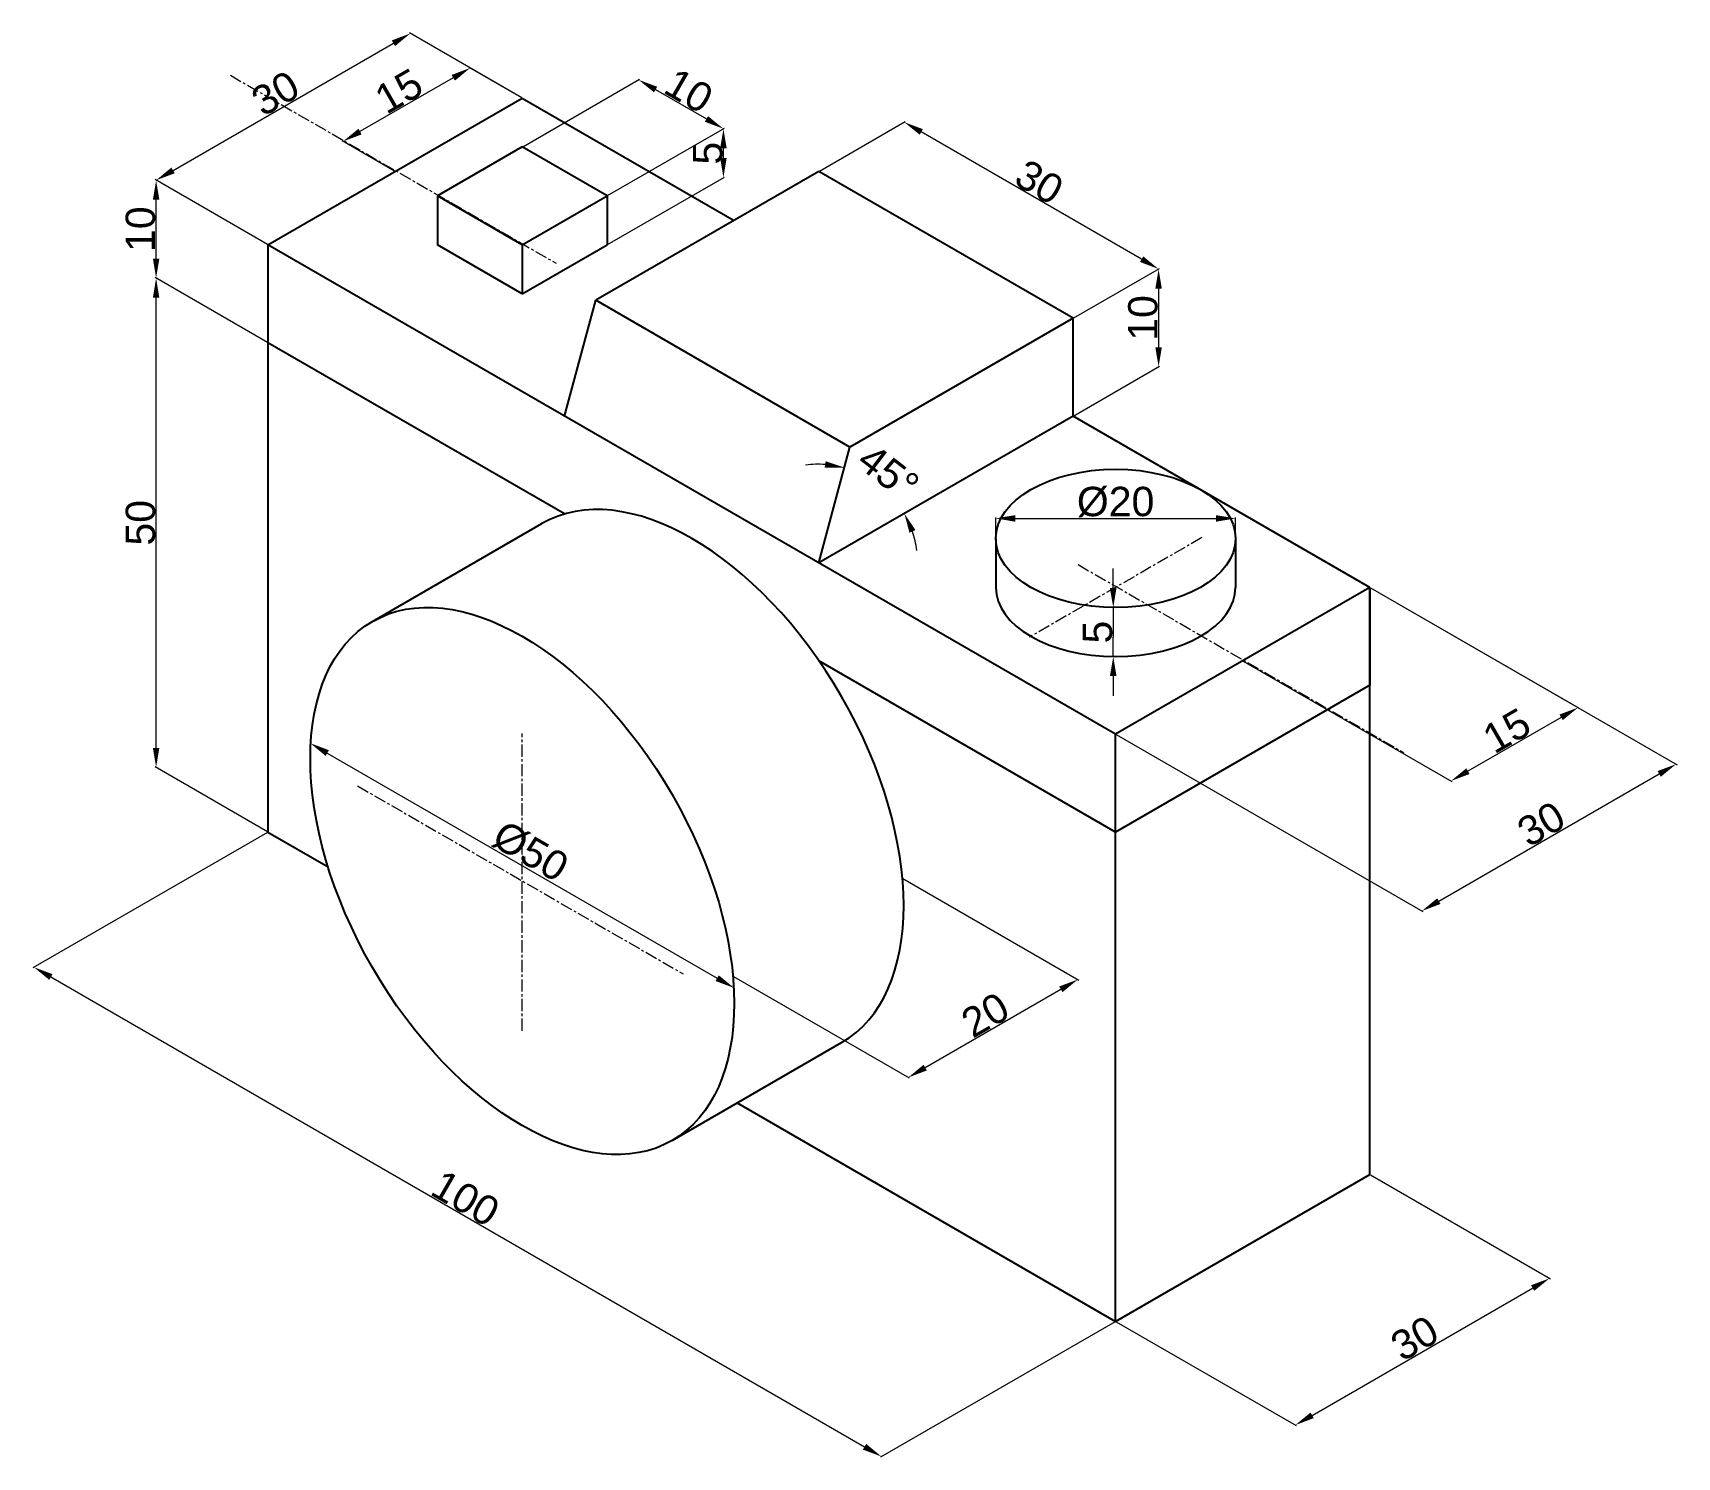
# Model space of a CAD drawing. Header units: millimetres. Extents: x -50 to 118, y -59 to 87.
import ezdxf

# ---------------------------------------------------------------- set-up
doc = ezdxf.new("R2010")
doc.units = ezdxf.units.MM
doc.header["$MEASUREMENT"] = 0
doc.linetypes.add('CENTER', pattern=[2, 1.25, -0.25, 0.25, -0.25])
doc.layers.add('AM_5', color=3, linetype='Continuous', lineweight=15)
doc.layers.add('AM_7', color=4, linetype='CENTER', lineweight=15)
doc.styles.get("Standard").update_dxf_attribs({"font": 'arial.ttf'})
doc.dimstyles.new('AM_ANSI$0', dxfattribs={"dimtxt": 3, "dimasz": 2, "dimexe": 0.1, "dimexo": 0.05, "dimgap": 0.06, "dimtad": 1, "dimtoh": 1, "dimdec": 3, "dimzin": 9, "dimdsep": 46, "dimtxsty": 'Standard', "dimcen": 0, "dimclrd": 256, "dimclre": 256, "dimclrt": 2, "dimadec": 0, "dimazin": 2, "dimtp": 0.1, "dimtm": 0.1, "dimtfac": 0.71, "dimtdec": 3, "dimtofl": 0, "dimtmove": 0, "dimatfit": 3, "dimfxl": 1, "dimtolj": 1, "dimtzin": 7, "dimlwd": -1, "dimlwe": -1, "dimarcsym": 1})
doc.dimstyles.new('AM_ANSI$2', dxfattribs={"dimtxt": 3, "dimasz": 2, "dimexe": 0.1, "dimexo": 0.05, "dimgap": 0.06, "dimtad": 1, "dimtoh": 1, "dimdec": 3, "dimzin": 9, "dimdsep": 46, "dimtxsty": 'Standard', "dimcen": 0, "dimclrd": 256, "dimclre": 256, "dimclrt": 2, "dimadec": 0, "dimazin": 2, "dimtp": 0.1, "dimtm": 0.1, "dimtfac": 0.71, "dimtdec": 3, "dimtofl": 0, "dimtmove": 0, "dimatfit": 3, "dimfxl": 1, "dimtolj": 1, "dimtzin": 7, "dimlwd": -1, "dimlwe": -1, "dimarcsym": 1})

# ---------------------------------------------------------------- blocks, each defined once
blk = doc.blocks.new('*D5')
at = {"layer": 'AM_5', "transparency": 16777216}
for p, q in [((-26.03, 4.97), (-50, -8.87)), ((-48.17, -9.81), (34.97, -57.81)), ((60.57, -45.03), (36.6, -58.87))]:
    blk.add_line(p, q, dxfattribs=at)
for points in [[(-48, -9.52), (-48.33, -10.1), (-49.9, -8.81)], [(35.14, -57.52), (34.8, -58.1), (36.7, -58.81)]]:
    blk.add_solid(points, dxfattribs=at)
at = {"layer": 'Defpoints', "color": 0, "transparency": 16777216}
for p in [(-25.98, 5), (60.62, -45), (36.7, -58.81)]:
    blk.add_point(p, dxfattribs=at)
at = {"layer": 'AM_5', "color": 2, "transparency": 16777216, "insert": (-5.8, -32.43), "char_height": 3, "attachment_point": 5, "rotation": 330}
blk.add_mtext('\\A1;100', dxfattribs=at)
blk = doc.blocks.new('*D6')
at = {"layer": 'AM_5', "transparency": 16777216}
for p, q in [((86.65, -30.03), (105.05, -40.65)), ((80.71, -54.6), (103.22, -41.6)), ((60.67, -45.03), (79.07, -55.65))]:
    blk.add_line(p, q, dxfattribs=at)
for points in [[(103.06, -41.31), (103.39, -41.88), (104.95, -40.6)], [(80.54, -54.31), (80.87, -54.88), (78.97, -55.6)]]:
    blk.add_solid(points, dxfattribs=at)
at = {"layer": 'Defpoints', "color": 0, "transparency": 16777216}
for p in [(86.6, -30), (104.95, -40.6), (60.62, -45)]:
    blk.add_point(p, dxfattribs=at)
at = {"layer": 'AM_5', "color": 2, "transparency": 16777216, "insert": (91.17, -46.72), "char_height": 3, "attachment_point": 5, "rotation": 30}
blk.add_mtext('\\A1;30', dxfattribs=at)
blk = doc.blocks.new('*D7')
at = {"layer": 'AM_5', "transparency": 16777216}
for p, q in [((56.34, 57.53), (65.11, 62.59)), ((65.01, 60.53), (65.01, 54.53)), ((56.34, 47.53), (65.11, 52.59))]:
    blk.add_line(p, q, dxfattribs=at)
for points in [[(64.68, 60.53), (65.34, 60.53), (65.01, 62.53)], [(64.68, 54.53), (65.34, 54.53), (65.01, 52.53)]]:
    blk.add_solid(points, dxfattribs=at)
at = {"layer": 'Defpoints', "color": 0, "transparency": 16777216}
for p in [(56.29, 57.5), (65.01, 52.53), (56.29, 47.5)]:
    blk.add_point(p, dxfattribs=at)
at = {"layer": 'AM_5', "color": 2, "transparency": 16777216, "insert": (63.42, 57.53), "char_height": 3, "attachment_point": 5, "rotation": 90}
blk.add_mtext('\\A1;10', dxfattribs=at)
blk = doc.blocks.new('*D8')
at = {"layer": 'AM_5', "transparency": 16777216}
for p, q in [((30.36, 72.53), (39.13, 77.59)), ((63.28, 63.53), (40.76, 76.53)), ((56.34, 57.53), (65.11, 62.59))]:
    blk.add_line(p, q, dxfattribs=at)
for points in [[(40.93, 76.82), (40.6, 76.25), (39.03, 77.53)], [(63.45, 63.82), (63.11, 63.25), (65.01, 62.53)]]:
    blk.add_solid(points, dxfattribs=at)
at = {"layer": 'Defpoints', "color": 0, "transparency": 16777216}
for p in [(39.03, 77.53), (30.31, 72.5), (56.29, 57.5)]:
    blk.add_point(p, dxfattribs=at)
at = {"layer": 'AM_5', "color": 2, "transparency": 16777216, "insert": (52.82, 71.41), "char_height": 3, "attachment_point": 5, "rotation": 330}
blk.add_mtext('\\A1;30', dxfattribs=at)
blk = doc.blocks.new('*D9')
at = {"layer": 'AM_5', "transparency": 16777216}
for p, q in [((0.05, 75.03), (11.99, 81.92)), ((13.62, 80.86), (18.82, 77.86)), ((8.71, 70.03), (20.65, 76.92))]:
    blk.add_line(p, q, dxfattribs=at)
for points in [[(13.79, 81.15), (13.46, 80.58), (11.89, 81.86)], [(18.98, 78.15), (18.65, 77.58), (20.55, 76.86)]]:
    blk.add_solid(points, dxfattribs=at)
at = {"layer": 'Defpoints', "color": 0, "transparency": 16777216}
for p in [(20.55, 76.86), (0, 75), (8.66, 70)]:
    blk.add_point(p, dxfattribs=at)
at = {"layer": 'AM_5', "color": 2, "transparency": 16777216, "insert": (17.02, 80.74), "char_height": 3, "attachment_point": 5, "rotation": 330}
blk.add_mtext('\\A1;10', dxfattribs=at)
blk = doc.blocks.new('*D10')
at = {"layer": 'AM_5', "transparency": 16777216}
for p, q in [((-0.05, 80.03), (-11.53, 86.66)), ((-35.68, 72.6), (-13.16, 85.6)), ((-26.03, 65.03), (-37.51, 71.66))]:
    blk.add_line(p, q, dxfattribs=at)
for points in [[(-13.33, 85.89), (-13, 85.31), (-11.43, 86.6)], [(-35.85, 72.89), (-35.51, 72.31), (-37.41, 71.6)]]:
    blk.add_solid(points, dxfattribs=at)
at = {"layer": 'Defpoints', "color": 0, "transparency": 16777216}
for p in [(-11.43, 86.6), (0, 80), (-25.98, 65)]:
    blk.add_point(p, dxfattribs=at)
at = {"layer": 'AM_5', "color": 2, "transparency": 16777216, "insert": (-25.22, 80.48), "char_height": 3, "attachment_point": 5, "rotation": 30}
blk.add_mtext('\\A1;30', dxfattribs=at)
blk = doc.blocks.new('*D11')
at = {"layer": 'AM_5', "transparency": 16777216}
for p, q in [((-0.05, 80.03), (-5.42, 83.13)), ((-7.05, 82.07), (-16.58, 76.57)), ((-13.04, 72.53), (-18.41, 75.63))]:
    blk.add_line(p, q, dxfattribs=at)
for points in [[(-7.22, 82.36), (-6.88, 81.78), (-5.32, 83.07)], [(-16.74, 76.86), (-16.41, 76.28), (-18.31, 75.57)]]:
    blk.add_solid(points, dxfattribs=at)
at = {"layer": 'Defpoints', "color": 0, "transparency": 16777216}
for p in [(0, 80), (-18.31, 75.57), (-12.99, 72.5)]:
    blk.add_point(p, dxfattribs=at)
at = {"layer": 'AM_5', "color": 2, "transparency": 16777216, "insert": (-12.61, 80.7), "char_height": 3, "attachment_point": 5, "rotation": 30}
blk.add_mtext('\\A1;15', dxfattribs=at)
blk = doc.blocks.new('*D12')
at = {"layer": 'AM_5', "transparency": 16777216}
for p, q in [((86.65, 29.97), (117.99, 11.88)), ((60.67, 14.97), (92.01, -3.12)), ((93.64, -2.06), (116.16, 10.94))]:
    blk.add_line(p, q, dxfattribs=at)
for points in [[(115.99, 11.23), (116.32, 10.65), (117.89, 11.94)], [(93.47, -1.77), (93.81, -2.35), (91.91, -3.06)]]:
    blk.add_solid(points, dxfattribs=at)
at = {"layer": 'Defpoints', "color": 0, "transparency": 16777216}
for p in [(86.6, 30), (60.62, 15), (117.89, 11.94)]:
    blk.add_point(p, dxfattribs=at)
at = {"layer": 'AM_5', "color": 2, "transparency": 16777216, "insert": (104.1, 5.82), "char_height": 3, "attachment_point": 5, "rotation": 30}
blk.add_mtext('\\A1;30', dxfattribs=at)
blk = doc.blocks.new('*D13')
at = {"layer": 'AM_5', "transparency": 16777216}
for p, q in [((86.65, 29.97), (107.97, 17.66)), ((73.66, 22.47), (94.98, 10.16)), ((106.14, 16.72), (96.61, 11.22))]:
    blk.add_line(p, q, dxfattribs=at)
for points in [[(105.97, 17.01), (106.3, 16.43), (107.87, 17.72)], [(96.45, 11.51), (96.78, 10.93), (94.88, 10.22)]]:
    blk.add_solid(points, dxfattribs=at)
at = {"layer": 'Defpoints', "color": 0, "transparency": 16777216}
for p in [(86.6, 30), (73.61, 22.5), (94.88, 10.22)]:
    blk.add_point(p, dxfattribs=at)
at = {"layer": 'AM_5', "color": 2, "transparency": 16777216, "insert": (100.58, 15.35), "char_height": 3, "attachment_point": 5, "rotation": 30}
blk.add_mtext('\\A1;15', dxfattribs=at)
blk = doc.blocks.new('*D14')
at = {"layer": 'AM_5', "transparency": 16777216}
for p, q in [((48.37, 35.05), (48.37, 37.15)), ((50.37, 37.05), (70.87, 37.05)), ((72.87, 35.05), (72.87, 37.15))]:
    blk.add_line(p, q, dxfattribs=at)
for points in [[(50.37, 37.38), (50.37, 36.71), (48.37, 37.05)], [(70.87, 37.38), (70.87, 36.71), (72.87, 37.05)]]:
    blk.add_solid(points, dxfattribs=at)
at = {"layer": 'Defpoints', "color": 0, "transparency": 16777216}
for p in [(72.87, 37.05), (48.37, 35), (72.87, 35)]:
    blk.add_point(p, dxfattribs=at)
at = {"layer": 'AM_5', "color": 2, "transparency": 16777216, "insert": (60.62, 38.72), "char_height": 3, "attachment_point": 5}
blk.add_mtext('\\A1;%%C20', dxfattribs=at)
blk = doc.blocks.new('*D16')
at = {"layer": 'AM_5', "transparency": 16777216}
for p, q in [((8.71, 70.03), (20.65, 76.92)), ((20.55, 73.86), (20.55, 74.86)), ((8.71, 65.03), (20.65, 71.92))]:
    blk.add_line(p, q, dxfattribs=at)
for points in [[(20.22, 74.86), (20.88, 74.86), (20.55, 76.86)], [(20.22, 73.86), (20.88, 73.86), (20.55, 71.86)]]:
    blk.add_solid(points, dxfattribs=at)
at = {"layer": 'Defpoints', "color": 0, "transparency": 16777216}
for p in [(20.55, 76.86), (8.66, 70), (8.66, 65)]:
    blk.add_point(p, dxfattribs=at)
at = {"layer": 'AM_5', "color": 2, "transparency": 16777216, "insert": (18.96, 74.36), "char_height": 3, "attachment_point": 5, "rotation": 90}
blk.add_mtext('\\A1;5', dxfattribs=at)
blk = doc.blocks.new('*D17')
at = {"layer": 'AM_5', "transparency": 16777216}
for p, q in [((-26.03, 55.03), (-37.51, 61.66)), ((-37.41, 13.6), (-37.41, 59.6)), ((-26.03, 5.03), (-37.51, 11.66))]:
    blk.add_line(p, q, dxfattribs=at)
for points in [[(-37.74, 59.6), (-37.08, 59.6), (-37.41, 61.6)], [(-37.74, 13.6), (-37.08, 13.6), (-37.41, 11.6)]]:
    blk.add_solid(points, dxfattribs=at)
at = {"layer": 'Defpoints', "color": 0, "transparency": 16777216}
for p in [(-37.41, 61.6), (-25.98, 55), (-25.98, 5)]:
    blk.add_point(p, dxfattribs=at)
at = {"layer": 'AM_5', "color": 2, "transparency": 16777216, "insert": (-39, 36.6), "char_height": 3, "attachment_point": 5, "rotation": 90}
blk.add_mtext('\\A1;50', dxfattribs=at)
blk = doc.blocks.new('*D18')
at = {"layer": 'AM_5', "transparency": 16777216}
for p, q in [((-26.03, 65.03), (-37.51, 71.66)), ((-37.41, 63.6), (-37.41, 69.6)), ((-26.03, 55.03), (-37.51, 61.66))]:
    blk.add_line(p, q, dxfattribs=at)
for points in [[(-37.74, 69.6), (-37.08, 69.6), (-37.41, 71.6)], [(-37.74, 63.6), (-37.08, 63.6), (-37.41, 61.6)]]:
    blk.add_solid(points, dxfattribs=at)
at = {"layer": 'Defpoints', "color": 0, "transparency": 16777216}
for p in [(-37.41, 71.6), (-25.98, 65), (-25.98, 55)]:
    blk.add_point(p, dxfattribs=at)
at = {"layer": 'AM_5', "color": 2, "transparency": 16777216, "insert": (-39, 66.6), "char_height": 3, "attachment_point": 5, "rotation": 90}
blk.add_mtext('\\A1;10', dxfattribs=at)
blk = doc.blocks.new('*D19')
at = {"layer": 'AM_5', "transparency": 16777216}
for start, end in [(86.3828, 97.7655), (7.2345, 18.6172)]:
    blk.add_arc((30.31, 32.5), 10.08, start, end, dxfattribs=at)
for points in [[(31, 42.89), (30.89, 42.23), (32.92, 42.24)], [(39.56, 35.58), (40.17, 35.86), (39.04, 37.54)]]:
    blk.add_solid(points, dxfattribs=at)
at = {"layer": 'Defpoints', "color": 0, "transparency": 16777216}
for p in [(56.29, 47.5), (33.48, 44.33), (37.44, 39.63), (30.31, 32.5), (30.31, 32.5)]:
    blk.add_point(p, dxfattribs=at)
at = {"layer": 'AM_5', "color": 2, "transparency": 16777216, "insert": (37.41, 41.76), "char_height": 3, "attachment_point": 5, "rotation": 322.5}
blk.add_mtext('\\A1;45°', dxfattribs=at)
blk = doc.blocks.new('*D21')
at = {"layer": 'AM_5', "transparency": 16777216}
for p, q in [((38.89, 0.25), (56.86, -10.13)), ((21.57, -9.75), (39.54, -20.13)), ((41.17, -19.07), (55.03, -11.07))]:
    blk.add_line(p, q, dxfattribs=at)
for points in [[(54.86, -10.78), (55.19, -11.36), (56.76, -10.07)], [(41, -18.78), (41.34, -19.36), (39.44, -20.07)]]:
    blk.add_solid(points, dxfattribs=at)
at = {"layer": 'Defpoints', "color": 0, "transparency": 16777216}
for p in [(38.84, 0.27), (21.52, -9.73), (56.76, -10.07)]:
    blk.add_point(p, dxfattribs=at)
at = {"layer": 'AM_5', "color": 2, "transparency": 16777216, "insert": (47.3, -13.69), "char_height": 3, "attachment_point": 5, "rotation": 30}
blk.add_mtext('\\A1;20', dxfattribs=at)
blk = doc.blocks.new('*D22')
at = {"layer": 'AM_5', "transparency": 16777216}
for p, q in [((-21.65, 12.56), (-21.65, 14.18)), ((-19.92, 13.07), (19.92, -9.93)), ((21.65, -12.75), (21.65, -10.82))]:
    blk.add_line(p, q, dxfattribs=at)
for points in [[(-19.75, 13.36), (-20.09, 12.78), (-21.65, 14.07)], [(20.08, -9.64), (19.75, -10.22), (21.65, -10.93)]]:
    blk.add_solid(points, dxfattribs=at)
at = {"layer": 'Defpoints', "color": 0, "transparency": 16777216}
for p in [(-21.65, 12.5), (21.65, -10.93), (21.65, -12.8)]:
    blk.add_point(p, dxfattribs=at)
at = {"layer": 'AM_5', "color": 2, "transparency": 16777216, "insert": (0.84, 3.02), "char_height": 3, "attachment_point": 5, "rotation": 330}
blk.add_mtext('\\A1;%%C50', dxfattribs=at)
blk = doc.blocks.new('*D23')
at = {"layer": 'AM_5', "transparency": 16777216}
for p, q in [((60.38, 29.93), (60.38, 31.93)), ((60.57, 27.93), (60.28, 27.93)), ((60.38, 27.93), (60.38, 25.93)), ((60.38, 25.93), (60.38, 24.93)), ((60.38, 22.93), (60.38, 24.93)), ((60.57, 22.93), (60.28, 22.93)), ((60.38, 20.93), (60.38, 18.93))]:
    blk.add_line(p, q, dxfattribs=at)
for points in [[(60.04, 29.93), (60.71, 29.93), (60.38, 27.93)], [(60.04, 20.93), (60.71, 20.93), (60.38, 22.93)]]:
    blk.add_solid(points, dxfattribs=at)
at = {"layer": 'Defpoints', "color": 0, "transparency": 16777216}
for p in [(60.62, 27.93), (60.38, 22.93), (60.62, 22.93)]:
    blk.add_point(p, dxfattribs=at)
at = {"layer": 'AM_5', "color": 2, "transparency": 16777216, "insert": (58.79, 25.43), "char_height": 3, "attachment_point": 5, "rotation": 90}
blk.add_mtext('\\A1;5', dxfattribs=at)

msp = doc.modelspace()

# ---------------------------------------------------------------- linework, layer by layer
for p, q in [((-25.9808, 65), (0, 80)), ((0, 80), (21.6506, 67.5)), ((0, 75), (-8.6603, 70)), ((8.6603, 70), (0, 75)), ((30.3109, 72.5), (7.5, 59.3301)), ((56.2917, 57.5), (30.3109, 72.5)), ((0, 65), (-8.6603, 70)), ((-8.6603, 70), (-8.6603, 65)), ((0, 65), (8.6603, 70)), ((8.6603, 70), (8.6603, 65)), ((60.6218, 15), (-25.9808, 65)), ((-25.9808, 65), (-25.9808, 5)), ((0, 60), (-8.6603, 65)), ((0, 60), (8.6603, 65)), ((0, 65), (0, 60)), ((4.3301, 47.5), (7.5, 59.3301)), ((33.4808, 44.3301), (7.5, 59.3301)), ((56.2917, 57.5), (33.4808, 44.3301)), ((56.2917, 47.5), (56.2917, 57.5)), ((4.3301, 37.5), (-25.9808, 55)), ((56.2917, 47.5), (30.3109, 32.5)), ((86.6025, 30), (56.2917, 47.5)), ((30.3109, 32.5), (33.4808, 44.3301)), ((-15.3093, 26.5165), (2.0112, 36.5165)), ((48.3743, 35), (48.3743, 30)), ((72.8692, 35), (72.8692, 30)), ((86.6025, 30), (60.6218, 15)), ((86.6025, -30), (86.6025, 30)), ((86.6025, 30), (86.6025, 20)), ((60.6218, 5), (30.3109, 22.5)), ((86.6025, 20), (60.6218, 5)), ((60.6218, -45), (60.6218, 15)), ((-25.9808, 5), (-19.8431, 1.4564)), ((15.3093, -26.5165), (32.6298, -16.5165)), ((21.9584, -22.6777), (60.6218, -45)), ((60.6218, -45), (86.6025, -30))]:
    msp.add_line(p, q)
for centre, major_axis in [((60.6218, 35), (-12.2474, 0)), ((0, 0), (15.3093, -26.5165))]:
    msp.add_ellipse(centre, major_axis=major_axis, ratio=0.57735027)
for centre, major_axis, start_param, end_param in [((17.3205, 10), (15.3093, -26.5165), 0, 3.14159265), ((60.6218, 30), (-12.2474, 0), 6.28318531, 9.42477796)]:
    msp.add_ellipse(centre, major_axis=major_axis, ratio=0.57735027, start_param=start_param, end_param=end_param)
at = {"layer": 'AM_7'}
for p, q in [((-29.8199, 82.3265), (3.4624, 63.111)), ((69.4305, 35.0857), (51.813, 24.9143)), ((56.7826, 32.3265), (90.0649, 13.111)), ((0, -15.301), (0, 15.081)), ((-16.8295, 9.7165), (16.4528, -9.499))]:
    msp.add_line(p, q, dxfattribs=at)

# ---------------------------------------------------------------- dimensions: what is measured, and where the dimension line sits
at = {"layer": 'AM_5'}
for p1, p2, distance, picture, middle in [((-25.9808, 65), (0, 80), 11.4305, '*D10', (-25.2172, 80.4787)), ((0, 80), (-12.9904, 72.5), -5.3177, '*D11', (-12.6087, 80.6986)), ((0, 75), (8.6603, 70), 11.89, '*D9', (17.016, 80.7432)), ((56.2917, 57.5), (30.3109, 72.5), -8.7198, '*D8', (52.8174, 71.4137)), ((60.6218, 15), (86.6025, 30), -31.2847, '*D12', (104.1005, 5.8171)), ((86.6025, 30), (73.6122, 22.5), 21.2675, '*D13', (100.579, 15.3497)), ((60.6218, -45), (86.6025, -30), -18.3517, '*D6', (91.1675, -46.716))]:
    dim = msp.add_aligned_dim(p1=p1, p2=p2, distance=distance, dimstyle='AM_ANSI$0', dxfattribs=at)
    dim.commit()
    dim.dimension.update_dxf_attribs({"geometry": picture, "text_midpoint": middle})
for base, p1, p2, picture, middle in [((20.5503, 76.8647), (8.6603, 65), (8.6603, 70), '*D16', (18.9647, 74.3647)), ((-37.4112, 71.5994), (-25.9808, 55), (-25.9808, 65), '*D18', (-39.003, 66.5994)), ((65.0115, 52.5344), (56.2917, 57.5), (56.2917, 47.5), '*D7', (63.4197, 57.5344)), ((60.3758, 22.9289), (60.6218, 27.9289), (60.6218, 22.9289), '*D23', (58.7903, 25.4289))]:
    dim = msp.add_linear_dim(base=base, p1=p1, p2=p2, angle=90, dimstyle='AM_ANSI$0', dxfattribs=at)
    dim.commit()
    dim.dimension.update_dxf_attribs({"geometry": picture, "text_midpoint": middle})
dim = msp.add_linear_dim(base=(-37.4112, 61.5994), p1=(-25.9808, 5), p2=(-25.9808, 55), angle=90, dimstyle='AM_ANSI$0', override={"dimpost": ''}, dxfattribs=at)
dim.commit()
dim.dimension.update_dxf_attribs({"geometry": '*D17', "text_midpoint": (-39.003, 36.5994)})
dim = msp.add_angular_dim_2l(base=(37.4411, 39.6302), line1=((30.3109, 32.5), (33.4808, 44.3301)), line2=((56.2917, 47.5), (30.3109, 32.5)), dimstyle='AM_ANSI$2', override={"dimpost": ''}, dxfattribs=at)
dim.commit()
dim.dimension.update_dxf_attribs({"geometry": '*D19', "text_midpoint": (37.4147, 41.7578)})
dim = msp.add_linear_dim(base=(72.8692, 37.045), p1=(48.3743, 35), p2=(72.8692, 35), text='%%C20', dimstyle='AM_ANSI$0', dxfattribs=at)
dim.commit()
dim.dimension.update_dxf_attribs({"geometry": '*D14', "text_midpoint": (60.6218, 38.7207)})
dim = msp.add_linear_dim(base=(21.649, -10.9325), p1=(-21.6506, 12.5), p2=(21.649, -12.8028), angle=150, text='%%C50', dimstyle='AM_ANSI$0', dxfattribs=at)
dim.commit()
dim.dimension.update_dxf_attribs({"geometry": '*D22', "text_midpoint": (0.837, 3.0181)})
for p1, p2, distance, picture, middle in [((-25.9808, 5), (60.6218, -45), -23.9189, '*D5', (-5.8025, -32.4311)), ((21.5238, -9.7251), (38.8443, 0.2749), -17.9146, '*D21', (47.3029, -13.6896))]:
    dim = msp.add_aligned_dim(p1=p1, p2=p2, distance=distance, dimstyle='AM_ANSI$0', override={"dimpost": ''}, dxfattribs=at)
    dim.commit()
    dim.dimension.update_dxf_attribs({"geometry": picture, "text_midpoint": middle})

doc.saveas('drawing.dxf')
